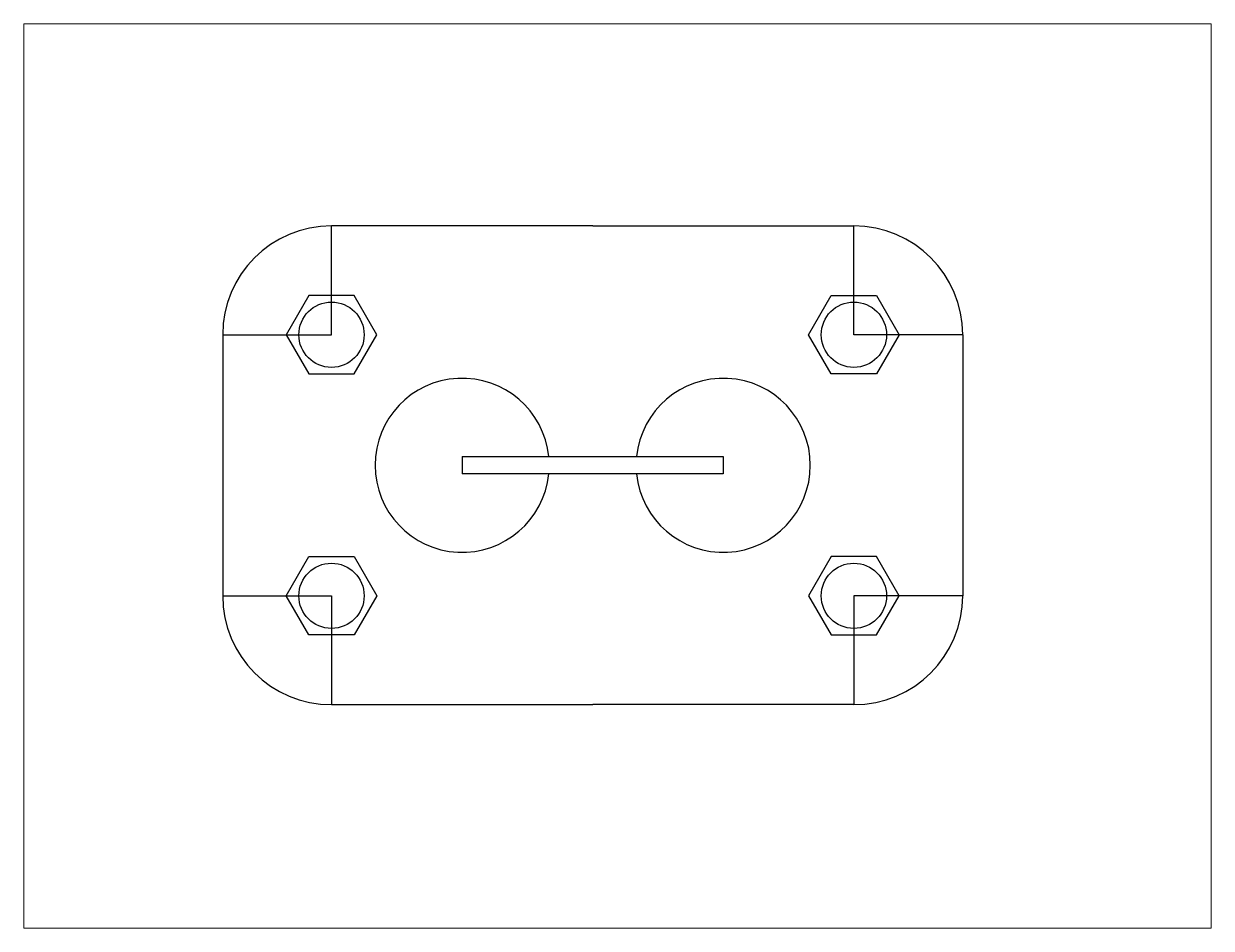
# Paper-space layout 'Layout1' of a CAD drawing. Header units: inches. Extents: x 1.05 to 9.45, y 0.8 to 7.2.
# The model-space entities are those that its viewports show. They can reach past a viewport. Long polylines and large blocks are cut down to what shows.
import ezdxf

# ---------------------------------------------------------------- set-up
doc = ezdxf.new("R2010")
doc.units = ezdxf.units.IN
doc.header["$LTSCALE"] = 3
doc.header["$MEASUREMENT"] = 0
doc.linetypes.add('HIDDEN', pattern=[9.525, 6.35, -3.175])
doc.layers.add('CONSTRUCTION', color=50, linetype='HIDDEN')
doc.layers.add('GASKET', color=10, linetype='Continuous')

msp = doc.modelspace()

# ---------------------------------------------------------------- linework, layer by layer
at = {"layer": 'CONSTRUCTION'}
for points in [[(375, 925), (500, 925), (500, 1050)], [(1225, 925), (1100, 925), (1100, 1050)], [(375, 625), (500, 625), (500, 500)], [(1225, 625), (1100, 625), (1100, 500)]]:
    msp.add_lwpolyline(points, dxfattribs=at)
at = {"layer": 'GASKET'}
for p, q in [((800, 1050), (500, 1050)), ((800, 1050), (1100, 1050)), ((375, 925), (375, 625)), ((1225, 925), (1225, 625)), ((650, 785), (650, 765)), ((650, 785), (950, 785)), ((950, 785), (950, 765)), ((950, 765), (650, 765)), ((500, 500), (800, 500)), ((1100, 500), (800, 500))]:
    msp.add_line(p, q, dxfattribs=at)
for points in [[(474, 970), (448, 925), (474, 880), (526, 880), (552, 925), (526, 970)], [(474, 970), (448, 925), (474, 880), (526, 880), (552, 925), (526, 970)], [(1126, 970), (1152, 925), (1126, 880), (1074, 880), (1048, 925), (1074, 970)], [(1126, 970), (1152, 925), (1126, 880), (1074, 880), (1048, 925), (1074, 970)], [(474, 580), (448, 625), (474, 670), (526, 670), (552, 625), (526, 580)], [(1126, 580), (1152, 625), (1126, 670), (1074, 670), (1048, 625), (1074, 580)]]:
    msp.add_lwpolyline(points, close=True, dxfattribs=at)
for centre in [(500, 925), (500, 925), (1100, 925), (1100, 925), (500, 625), (1100, 625)]:
    msp.add_circle(centre, 37.5, dxfattribs=at)
for centre, radius, start, end in [((500, 925), 125, 90, 180), ((1100, 925), 125, 0, 90), ((650, 775), 100, 5.7392, 354.2608), ((950, 775), 100, 185.7392, 174.2608), ((500, 625), 125, 180, 270), ((1100, 625), 125, 270, 0)]:
    msp.add_arc(centre, radius, start, end, dxfattribs=at)

psp = doc.layouts.get("Layout1")

# ---------------------------------------------------------------- viewports
at = {"layer": '0'}
psp.add_viewport(center=(5.25, 4), size=(8.4, 6.4), view_center_point=(828.5093, 762.6753), view_height=1039.246456, dxfattribs=at)

doc.saveas('drawing.dxf')
